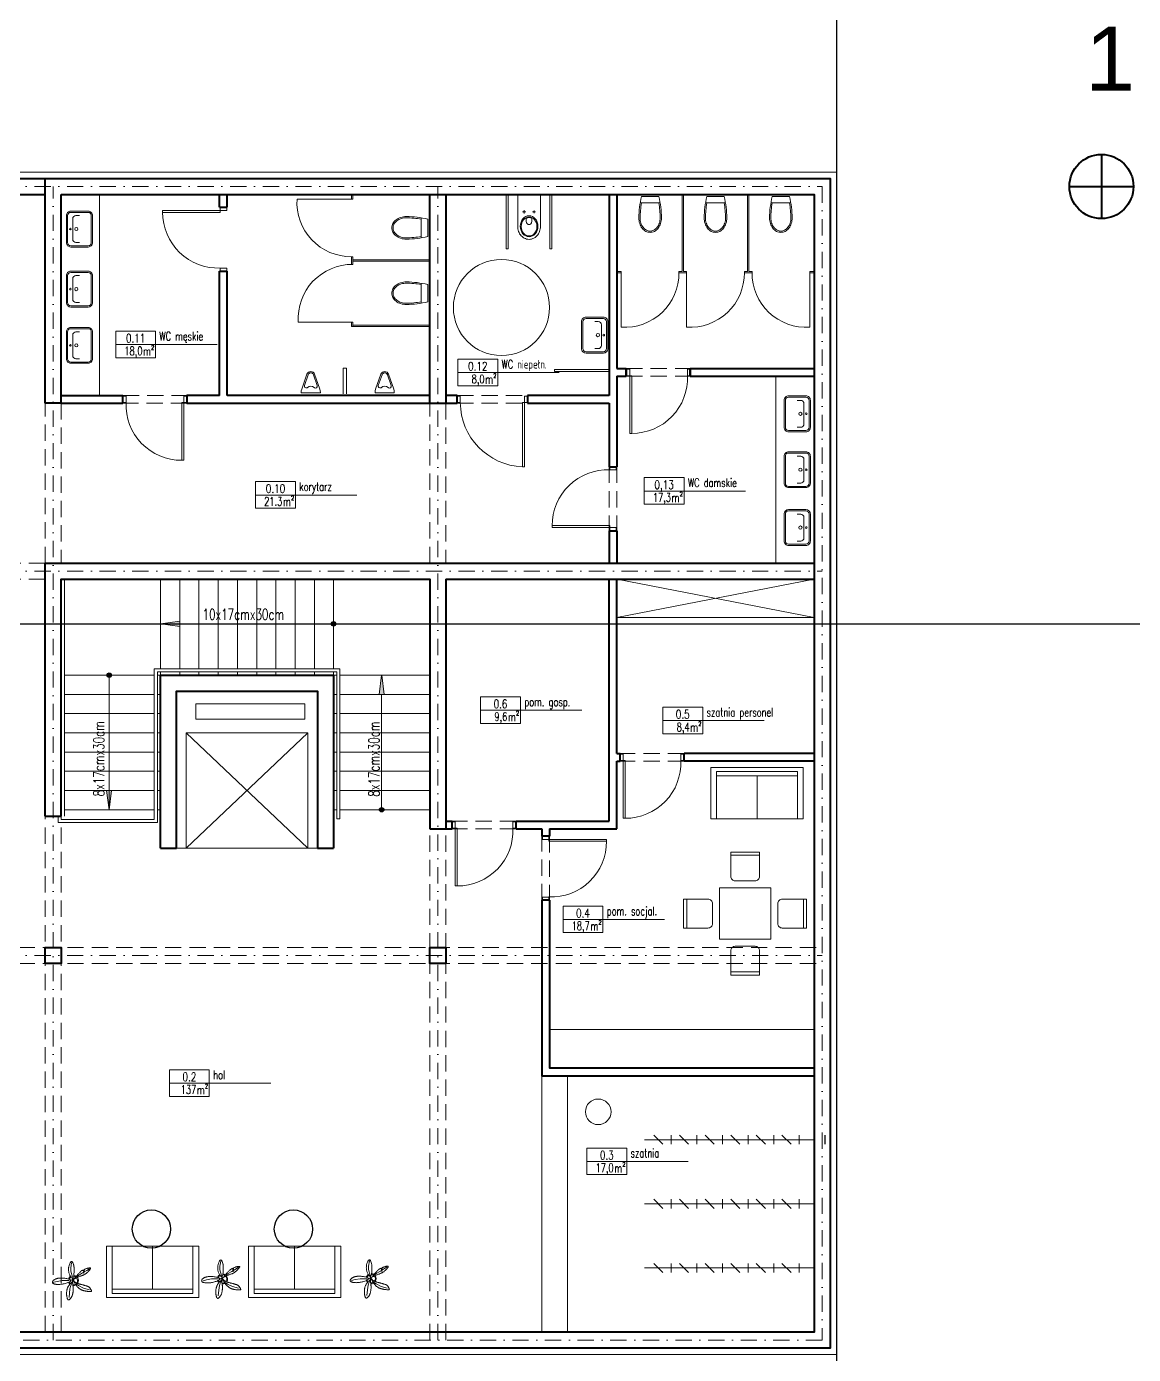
# Model space of a CAD drawing. Header units: millimetres. Extents: x -105266 to 178069, y 491 to 168574.
# Drawn here: x 56796 to 58524, y 33391 to 35463 of the extents above; entities that cross this region are included whole.
import ezdxf
from ezdxf.enums import TextEntityAlignment as Align

# ---------------------------------------------------------------- set-up
doc = ezdxf.new("R2010")
doc.units = ezdxf.units.MM
doc.linetypes.add('DASHDOT', pattern=[25.4, 12.7, -6.35, 0, -6.35])
doc.linetypes.add('DASHED', pattern=[19.05, 12.7, -6.35])
for name, color, linetype, lineweight in [('A- NAD', 111, 'DASHED', 15), ('A-MEBLE', 253, 'Continuous', 5), ('A-OSIE', 7, 'DASHDOT', 0), ('A-SCIANY DZIAŁOWE', 1, 'Continuous', 40), ('A-STOLARKA OKIENNA', 1, 'Continuous', 5), ('A-WIDOK', 111, 'Continuous', 15), ('A-wykończenia', 6, 'Continuous', 13), ('A13_WYPOSAZENIE SANITARNE', 41, 'Continuous', 9), ('A16_OPIS_POM', 2, 'Continuous', 9), ('SANITARIATY', 9, 'Continuous', 5), ('sciany murowane', 3, 'Continuous', 40)]:
    doc.layers.add(name, color=color, linetype=linetype, lineweight=lineweight)
doc.styles.add('ROMANS', font='romans', dxfattribs={"width": 0.7})
doc.styles.get("Standard").update_dxf_attribs({"font": 'arial.ttf'})

# ---------------------------------------------------------------- blocks, each defined once
blk = doc.blocks.new('LOVESET6')
at = {"layer": 'A-MEBLE', "linetype": 'Continuous'}
for p, q in [((41.75, 0), (41.75, -40.00001)), ((-25.75, -3), (37.25, -3)), ((-25.75, -40.00001), (-25.75, -3)), ((-25.75, -6.5), (37.25, -6.5)), ((5.75, -40.00001), (5.75, -6.5)), ((37.25, -3), (37.25, -40.00001))]:
    blk.add_line(p, q, dxfattribs=at)
for points in [[(41.75, -40.00001), (-30.25, -40.00001), (-30.25, 0), (30.25, 0)], [(30.25, 0), (41.75, 0)]]:
    blk.add_lwpolyline(points, dxfattribs=at)
blk = doc.blocks.new('PLANT2')
at = {"layer": 'A-MEBLE'}
for p, q in [((-0.98, 9.39), (-1.42, 6.75)), ((-8.46, -0.29), (-5.82, 0.15)), ((-5.82, 0.15), (-2.3, 0.15)), ((-1.52, 0.24), (-0.49, 0.61)), ((-1.49, 0.11), (-0.47, 0.45)), ((-1.42, 6.75), (-1.42, 4.99)), ((-1.42, 4.99), (-0.54, 1.91)), ((-0.49, 0.59), (-0.51, 1.38)), ((-0.47, 0.45), (-0.49, -0.34)), ((-0.28, 0.69), (-0.38, 1.4)), ((-0.38, -0.36), (-0.34, 0.47)), ((-0.34, 0.47), (0.48, -0.55)), ((0.71, 1.31), (-0.28, 0.71)), ((-0.21, 0.55), (0.75, 1.23)), ((0.56, -0.53), (-0.21, 0.57)), ((2.54, 2.79), (1.66, 1.91)), ((4.74, 4.11), (2.54, 2.79)), ((6.94, 5.43), (4.74, 4.11)), ((8.26, 6.31), (6.94, 5.43)), ((-10.22, -0.73), (-8.46, -0.29)), ((-1.86, -4.25), (-2.3, -8.65)), ((-1.42, -2.49), (-1.86, -4.25)), ((-0.54, -0.73), (-1.42, -2.49)), ((1.22, -1.61), (2.54, -2.49)), ((2.54, -2.49), (5.18, -3.81)), ((5.18, -3.81), (8.26, -4.69))]:
    blk.add_line(p, q, dxfattribs=at)
for points in [[(-2, 3.16), (-2.16, 3.51), (-2.28, 3.86), (-2.38, 4.21), (-2.46, 4.54), (-2.52, 4.88), (-2.56, 5.21), (-2.58, 5.54), (-2.59, 5.87), (-2.58, 6.2), (-2.56, 6.53), (-2.53, 6.86), (-2.48, 7.18), (-2.42, 7.51), (-2.34, 7.82), (-2.25, 8.13), (-2.15, 8.44), (-2.03, 8.74), (-1.91, 9.02), (-1.77, 9.29), (-1.63, 9.52), (-1.48, 9.72), (-1.34, 9.88), (-1.19, 10), (-1.05, 10.05), (-0.92, 10.05), (-0.79, 9.99), (-0.67, 9.89), (-0.56, 9.75), (-0.45, 9.58), (-0.35, 9.38), (-0.26, 9.17), (-0.17, 8.95), (-0.09, 8.73), (-0.02, 8.51), (0.05, 8.29), (0.1, 8.05), (0.16, 7.82), (0.2, 7.57), (0.24, 7.32), (0.27, 7.05), (0.29, 6.76), (0.31, 6.47), (0.32, 6.15), (0.32, 5.82), (0.32, 5.46), (0.31, 5.09), (0.29, 4.69), (0.27, 4.26), (0.24, 3.81), (0.2, 3.35), (0.14, 2.9), (0.08, 2.47), (-0.01, 2.09), (-0.11, 1.77), (-0.24, 1.54), (-0.39, 1.4), (-0.57, 1.37), (-0.77, 1.45), (-0.98, 1.61), (-1.2, 1.84), (-1.42, 2.13), (-1.63, 2.45), (-1.83, 2.8), (-2, 3.16)], [(-3.98, 1.25), (-4.45, 1.33), (-4.9, 1.38), (-5.34, 1.42), (-5.77, 1.44), (-6.18, 1.44), (-6.57, 1.44), (-6.94, 1.42), (-7.28, 1.4), (-7.6, 1.37), (-7.89, 1.33), (-8.16, 1.29), (-8.41, 1.23), (-8.64, 1.18), (-8.86, 1.11), (-9.07, 1.04), (-9.26, 0.96), (-9.45, 0.87), (-9.63, 0.78), (-9.81, 0.69), (-9.97, 0.58), (-10.12, 0.48), (-10.26, 0.37), (-10.39, 0.26), (-10.51, 0.15), (-10.61, 0.04), (-10.7, -0.07), (-10.78, -0.18), (-10.84, -0.29), (-10.89, -0.4), (-10.92, -0.51), (-10.94, -0.62), (-10.95, -0.73), (-10.94, -0.84), (-10.92, -0.95), (-10.88, -1.05), (-10.81, -1.16), (-10.73, -1.26), (-10.61, -1.36), (-10.47, -1.45), (-10.29, -1.53), (-10.08, -1.61), (-9.84, -1.68), (-9.57, -1.75), (-9.27, -1.8), (-8.95, -1.84), (-8.61, -1.87), (-8.25, -1.89), (-7.87, -1.9), (-7.48, -1.89), (-7.07, -1.87), (-6.65, -1.83), (-6.22, -1.78), (-5.77, -1.71), (-5.31, -1.62), (-4.84, -1.51), (-4.35, -1.39), (-3.85, -1.24), (-3.36, -1.08), (-2.89, -0.9), (-2.45, -0.71), (-2.08, -0.51), (-1.78, -0.31), (-1.58, -0.12), (-1.49, 0.08), (-1.53, 0.27), (-1.67, 0.45), (-1.92, 0.62), (-2.24, 0.78), (-2.63, 0.92), (-3.06, 1.05), (-3.52, 1.16), (-3.98, 1.25)], [(2.4, 3.45), (2.66, 3.75), (2.92, 4.02), (3.17, 4.27), (3.41, 4.51), (3.65, 4.73), (3.89, 4.93), (4.13, 5.11), (4.38, 5.29), (4.63, 5.44), (4.88, 5.59), (5.14, 5.72), (5.4, 3.85), (5.66, 5.96), (5.92, 6.06), (6.18, 6.15), (6.43, 6.24), (6.67, 6.32), (6.91, 6.39), (7.14, 6.46), (7.35, 6.52), (7.56, 6.57), (7.76, 6.61), (7.94, 6.65), (8.12, 6.68), (8.27, 6.7), (8.42, 6.72), (8.54, 6.72), (8.65, 6.72), (8.73, 6.7), (8.8, 6.66), (8.84, 6.61), (8.85, 6.53), (8.84, 6.44), (8.8, 6.33), (8.73, 6.2), (8.65, 6.06), (8.54, 5.9), (8.42, 5.73), (8.27, 5.55), (8.12, 5.36), (7.94, 5.16), (7.76, 4.96), (7.57, 4.76), (7.36, 4.56), (7.15, 4.37), (6.94, 4.17), (6.72, 3.99), (6.5, 3.82), (6.28, 3.66), (6.06, 3.52), (5.83, 3.38), (5.6, 3.25), (5.37, 3.13), (5.12, 3.02), (4.86, 2.9), (4.6, 2.79), (4.31, 2.68), (4.02, 2.57), (3.72, 2.46), (3.41, 2.34), (3.1, 2.23), (2.79, 2.1), (2.48, 1.97), (2.18, 1.84), (1.88, 1.7), (1.6, 1.56), (1.34, 1.44), (1.11, 1.34), (0.93, 1.26), (0.79, 1.23), (0.72, 1.25), (0.71, 1.33), (0.77, 1.47), (0.9, 1.67), (1.08, 1.92), (1.3, 2.2), (1.56, 2.5), (1.83, 2.82), (2.12, 3.14), (2.4, 3.45)], [(-1.78, -1.61), (-1.97, -1.83), (-2.15, -2.05), (-2.33, -2.27), (-2.49, -2.5), (-2.64, -2.72), (-2.78, -2.96), (-2.91, -3.2), (-3.03, -3.44), (-3.13, -3.69), (-3.22, -3.95), (-3.3, -4.21), (-3.37, -4.48), (-3.43, -4.75), (-3.47, -5.02), (-3.51, -5.29), (-3.54, -5.57), (-3.57, -5.84), (-3.59, -6.12), (-3.6, -6.39), (-3.6, -6.66), (-3.6, -6.92), (-3.59, -7.19), (-3.57, -7.44), (-3.54, -7.69), (-3.51, -7.94), (-3.48, -8.17), (-3.43, -8.4), (-3.39, -8.61), (-3.34, -8.81), (-3.29, -8.99), (-3.23, -9.16), (-3.18, -9.31), (-3.12, -9.43), (-3.07, -9.54), (-3.01, -9.63), (-2.96, -9.71), (-2.9, -9.77), (-2.85, -9.82), (-2.79, -9.86), (-2.74, -9.89), (-2.68, -9.92), (-2.63, -9.93), (-2.57, -9.94), (-2.51, -9.94), (-2.44, -9.93), (-2.38, -9.9), (-2.3, -9.87), (-2.22, -9.82), (-2.14, -9.76), (-2.05, -9.68), (-1.95, -9.6), (-1.85, -9.5), (-1.74, -9.39), (-1.64, -9.27), (-1.53, -9.15), (-1.42, -9.01), (-1.31, -8.87), (-1.2, -8.72), (-1.09, -8.56), (-0.99, -8.39), (-0.89, -8.2), (-0.79, -8), (-0.7, -7.78), (-0.61, -7.55), (-0.53, -7.29), (-0.46, -7.02), (-0.39, -6.73), (-0.34, -6.44), (-0.28, -6.14), (-0.24, -5.85), (-0.2, -5.55), (-0.17, -5.27), (-0.15, -5), (-0.13, -4.75), (-0.12, -4.5), (-0.12, -4.26), (-0.12, -4.02), (-0.13, -3.78), (-0.15, -3.54), (-0.17, -3.29), (-0.2, -3.04), (-0.24, -2.79), (-0.27, -2.53), (-0.31, -2.28), (-0.34, -2.02), (-0.37, -1.78), (-0.38, -1.54), (-0.39, -1.31), (-0.39, -1.1), (-0.37, -0.91), (-0.36, -0.73), (-0.35, -0.59), (-0.34, -0.47), (-0.36, -0.4), (-0.4, -0.36), (-0.46, -0.36), (-0.56, -0.41), (-0.69, -0.5), (-0.84, -0.63), (-1.01, -0.79), (-1.2, -0.97), (-1.39, -1.17), (-1.59, -1.39), (-1.78, -1.61)], [(0.93, -1.68), (1.05, -1.88), (1.18, -2.08), (1.32, -2.28), (1.47, -2.49), (1.63, -2.69), (1.81, -2.9), (1.99, -3.1), (2.18, -3.29), (2.37, -3.48), (2.57, -3.66), (2.78, -3.84), (2.98, -4), (3.19, -4.15), (3.39, -4.29), (3.59, -4.42), (3.79, -4.54), (3.98, -4.64), (4.16, -4.73), (4.35, -4.82), (4.53, -4.89), (4.72, -4.95), (4.91, -5.01), (5.12, -5.07), (5.33, -5.13), (5.56, -5.18), (5.79, -5.24), (6.04, -5.29), (6.29, -5.34), (6.55, -5.38), (6.8, -5.43), (7.06, -5.46), (7.31, -5.49), (7.55, -5.52), (7.79, -5.54), (8.01, -5.55), (8.23, -5.56), (8.42, -5.56), (8.61, -5.57), (8.77, -5.57), (8.92, -5.57), (9.05, -5.57), (9.16, -5.56), (9.24, -5.55), (9.31, -5.53), (9.35, -5.5), (9.38, -5.44), (9.38, -5.37), (9.36, -5.27), (9.32, -5.15), (9.27, -5.01), (9.2, -4.84), (9.11, -4.67), (9.02, -4.49), (8.92, -4.3), (8.81, -4.12), (8.7, -3.95), (8.59, -3.8), (8.48, -3.65), (8.36, -3.52), (8.24, -3.39), (8.12, -3.28), (7.98, -3.18), (7.83, -3.09), (7.68, -3), (7.5, -2.92), (7.32, -2.85), (7.13, -2.78), (6.93, -2.72), (6.73, -2.66), (6.53, -2.6), (6.33, -2.54), (6.14, -2.49), (5.95, -2.43), (5.76, -2.38), (5.58, -2.32), (5.39, -2.27), (5.21, -2.21), (5.01, -2.16), (4.81, -2.1), (4.6, -2.05), (4.37, -1.99), (4.13, -1.94), (3.89, -1.88), (3.63, -1.82), (3.38, -1.75), (3.12, -1.69), (2.87, -1.61), (2.62, -1.53), (2.37, -1.45), (2.14, -1.36), (1.91, -1.26), (1.7, -1.17), (1.5, -1.07), (1.32, -0.98), (1.15, -0.89), (1, -0.8), (0.87, -0.72), (0.77, -0.65), (0.68, -0.6), (0.61, -0.55), (0.55, -0.53), (0.52, -0.52), (0.5, -0.54), (0.49, -0.58), (0.5, -0.65), (0.52, -0.74), (0.55, -0.86), (0.6, -0.99), (0.66, -1.15), (0.74, -1.31), (0.83, -1.49), (0.93, -1.68)]]:
    blk.add_lwpolyline(points, close=True, dxfattribs=at)
for radius, start, end in [(2.64, 123.8022, 163.3846), (2.2, 123.3061, 164.633), (2.2, 56.15609, 85.85655), (2.64, 55.46214, 85.13479), (2.2, 323.0276, 39.40367), (2.64, 325.816, 37.09704), (2.64, 200.5744, 226.3792), (2.2, 199.7262, 226.28), (2.2, 263.9554, 299.0217), (2.64, 266.0481, 299.6067)]:
    blk.add_arc((-0.1, 0.15), radius, start, end, dxfattribs=at)
blk = doc.blocks.new('B05X0605')
at = {"layer": 'A-MEBLE', "linetype": 'Continuous'}
for p, q in [((118.5, 187), (73.5, 187)), ((5, 118.5), (5, 73.5)), ((187, 118.5), (187, 73.5)), ((118.5, 5), (73.5, 5))]:
    blk.add_line(p, q, dxfattribs=at)
for points in [[(73.5, 154, 0.414214), (80.5, 147), (111.5, 147, 0.414214), (118.5, 154), (118.5, 192), (73.5, 192)], [(38, 73.5, 0.414214), (45, 80.5), (45, 111.5, 0.414214), (38, 118.5), (0, 118.5), (0, 73.5)], [(154, 73.5, -0.414214), (147, 80.5), (147, 111.5, -0.414214), (154, 118.5), (192, 118.5), (192, 73.5)], [(73.5, 38, -0.414214), (80.5, 45), (111.5, 45, -0.414214), (118.5, 38), (118.5, 0), (73.5, 0)]]:
    blk.add_lwpolyline(points, format="xyb", close=True, dxfattribs=at)
at = {"layer": 'A-MEBLE'}
blk.add_lwpolyline([(56, 136), (136, 136), (136, 56), (56, 56)], close=True, dxfattribs=at)
blk = doc.blocks.new('A$C0A0820CA')
at = {"layer": 'A-STOLARKA OKIENNA'}
for points in [[(5, 5), (5, 95), (8, 95), (8, 5)], [(0, 5), (5, 5), (5, -5), (0, -5)], [(95, 5), (100, 5), (100, -5), (95, -5)]]:
    blk.add_lwpolyline(points, close=True, dxfattribs=at)
blk.add_arc((8.4, 8.4), 86.6, 357.7776, 90.2803, dxfattribs=at)
blk = doc.blocks.new('A$C3AF31153')
at = {"layer": 'A-MEBLE'}
blk.add_line((0, 0), (-265, 0), dxfattribs=at)
for points in [[(-250.3, 7.1), (-236.1, -7.1)], [(-223.2, 7.1), (-223.2, -7.1)], [(-210.3, 7.1), (-196.1, -7.1)], [(-183.2, 7.1), (-183.2, -7.1)], [(-170.3, 7.1), (-156.1, -7.1)], [(-143.2, 7.1), (-143.2, -7.1)], [(-130.3, 7.1), (-116.1, -7.1)], [(-103.2, 7.1), (-103.2, -7.1)], [(-90.3, 7.1), (-76.1, -7.1)], [(-63.2, 7.1), (-63.2, -7.1)], [(-50.3, 7.1), (-36.1, -7.1)], [(-23.2, 7.1), (-23.2, -7.1)]]:
    blk.add_lwpolyline(points, dxfattribs=at)
blk = doc.blocks.new('MW-0-152')
at = {"layer": 'A13_WYPOSAZENIE SANITARNE', "linetype": 'ByBlock'}
blk.add_line((-15.5, -10), (15.5, -10), dxfattribs=at)
blk.add_lwpolyline([(-13.5, 0, 0.053819), (-17.7, -33.3, 0.078305), (-16.3, -42.2, 0.087719), (-12.6, -49.3, 0.105432), (-6.6, -54.4, 0.122623), (0, -56, 0.122623), (6.6, -54.4, 0.105432), (12.6, -49.3, 0.087719), (16.3, -42.2, 0.078305), (17.7, -33.3, 0.053819), (13.5, 0)], format="xyb", close=True, dxfattribs=at)
blk.add_lwpolyline([(-13.5, -10, 0.037963), (-15.7, -33.3, 0.078126), (-14.4, -41.6, 0.087719), (-11, -48.1, 0.105432), (-5.6, -52.6, 0.122623), (0, -54, 0.122623), (5.6, -52.6, 0.105432), (11, -48.1, 0.087719), (14.4, -41.6, 0.078126), (15.7, -33.3, 0.037963), (13.5, -10)], format="xyb", dxfattribs=at)
blk = doc.blocks.new('MW-0-105')
at = {"layer": 'A13_WYPOSAZENIE SANITARNE', "linetype": 'ByBlock'}
for points in [[(-21, -41), (21, -41, 0.414214), (28, -34), (28, -7, 0.414214), (21, 0), (-21, 0, 0.414214), (-28, -7), (-28, -34, 0.414214)], [(-21, -39), (21, -39, 0.414214), (26, -34), (26, -7, 0.414214), (21, -2), (-21, -2, 0.414214), (-26, -7), (-26, -34, 0.414214)]]:
    blk.add_lwpolyline(points, format="xyb", close=True, dxfattribs=at)
blk.add_lwpolyline([(21, -20.5), (21, -15, 0.414214), (16, -10), (-16, -10, 0.414214), (-21, -15), (-21, -20.5)], format="xyb", dxfattribs=at)
for centre, radius in [((0, -15.5), 2.5), ((0, -6.3), 1.29)]:
    blk.add_circle(centre, radius, dxfattribs=at)
blk = doc.blocks.new('A$C3C107989')
at = {"layer": 'A13_WYPOSAZENIE SANITARNE', "lineweight": 0}
for points in [[(17.6, 0), (17.7, -12), (17.8, -23.9), (17.8, -47.8), (17.8, -49.8), (17.6, -51.8), (17.3, -53.7), (16.9, -55.7), (16.3, -57.6), (15.5, -59.4), (14.6, -61.2), (13.5, -62.8), (12.3, -64.3), (10.8, -65.7), (9.3, -67), (7.6, -68), (5.8, -68.8), (3.9, -69.5), (2, -69.9), (0, -70), (-2, -69.9), (-4, -69.5), (-5.8, -68.8), (-7.6, -68), (-9.3, -67), (-10.9, -65.7), (-12.3, -64.3), (-13.6, -62.8), (-14.7, -61.2), (-15.6, -59.4), (-16.3, -57.6), (-16.9, -55.7), (-17.3, -53.7), (-17.6, -51.8), (-17.8, -49.8), (-17.8, -47.8), (-17.8, -23.9), (-17.7, -12), (-17.6, 0)], [(-17.6, 0), (17.6, 0)]]:
    blk.add_lwpolyline(points, dxfattribs=at)
at = {"layer": 'A13_WYPOSAZENIE SANITARNE'}
for points in [[(-10.4, -27), (-5.1, -27)], [(-7.8, -24.5), (-7.8, -29.5)], [(5.1, -27), (10.2, -27)], [(7.7, -24.8), (7.7, -29.3)]]:
    blk.add_lwpolyline(points, dxfattribs=at)
at = {"layer": 'A13_WYPOSAZENIE SANITARNE', "lineweight": 0}
for points in [[(-7.8, -27.7), (-7.5, -27.7), (-7.2, -27.5), (-7.1, -27.3), (-7, -27), (-7.1, -26.7), (-7.2, -26.5), (-7.5, -26.3), (-7.8, -26.2), (-8, -26.3), (-8.3, -26.5), (-8.5, -26.7), (-8.5, -27), (-8.5, -27.3), (-8.3, -27.5), (-8, -27.7)], [(-4.5, -37.9), (-4.4, -37.6), (-4.3, -37.3), (-4.1, -37.1), (-3.8, -36.9), (-2.9, -36.5), (-2, -36.3), (-1, -36.1), (0, -36.1), (1, -36.1), (2, -36.3), (2.9, -36.5), (3.8, -36.9), (4.1, -37.1), (4.3, -37.3), (4.4, -37.6), (4.4, -37.9), (4.4, -40.7), (4.3, -42.1), (4, -43.5), (3.8, -44.2), (3.5, -44.9), (3.1, -45.5), (2.6, -46), (2, -46.4), (1.4, -46.7), (0.7, -47), (0, -47), (-0.7, -47), (-1.4, -46.7), (-2.1, -46.4), (-2.6, -46), (-3.1, -45.5), (-3.5, -44.9), (-3.8, -44.2), (-4, -43.5), (-4.3, -42.1), (-4.4, -40.7)]]:
    blk.add_lwpolyline(points, close=True, dxfattribs=at)
blk.add_circle((7.7, -27), 0.752, dxfattribs=at)
for centre, major_axis, ratio in [((0, -49.5), (0, -16.5), 0.829441), ((0, -49.9), (0, -14.8), 0.831158)]:
    blk.add_ellipse(centre, major_axis=major_axis, ratio=ratio, start_param=0, end_param=6.283185, dxfattribs=at)
blk = doc.blocks.new('A$C1A052F2C')
at = {"layer": 'A-STOLARKA OKIENNA'}
for points in [[(-105, -5), (-110, -5), (-110, 5), (-105, 5)], [(0, -5), (-5, -5), (-5, 5), (0, 5)], [(-5, -5), (-5, -105), (-8, -105), (-8, -5)]]:
    blk.add_lwpolyline(points, close=True, dxfattribs=at)
blk.add_arc((-4.3, -4.4), 100.7, 180.3589, 267.8962, dxfattribs=at)
blk = doc.blocks.new('MW-0-174')
at = {"layer": 'A13_WYPOSAZENIE SANITARNE'}
for points in [[(-6, -28.7, 0.71055), (6, -28.7), (14.2, -5.4, 0.08401), (15, -0.5), (15, 0), (-15, 0), (-15, -0.5, 0.08401), (-14.2, -5.4)], [(6, -7.5, -0.647842), (10, -11.2), (4.2, -28, -0.71055), (-4.2, -28), (-10, -11.2, -0.763455), (-5.2, -8, 0.366262), (5.2, -8, -0.077354)]]:
    blk.add_lwpolyline(points, format="xyb", close=True, dxfattribs=at)
blk = doc.blocks.new('A$C75C05469')
at = {"layer": 'A-WIDOK'}
h = blk.add_hatch(color=256, dxfattribs=at)
h.dxf.hatch_style = 1
h.paths.add_polyline_path([(9.8, -60), (-4.9, -30)])
h.paths.add_polyline_path([(4, 0), (0.1, 30), (0, 30), (-4, 0)])
blk.add_lwpolyline([(0.1, 30), (4, 0), (-4, 0), (0, 30)], dxfattribs=at)
blk = doc.blocks.new('A$C078D0F1A')
at = {"layer": 'sciany murowane'}
for p, q in [((0, 50), (0, -50)), ((-50, 0), (50, 0))]:
    blk.add_line(p, q, dxfattribs=at)
blk.add_circle((0, 0), 50, dxfattribs=at)
blk = doc.blocks.new('opis-pomieszczenie')
for p, q in [((0, 21.8), (0, -21.4)), ((-64.8, 0), (99.9, 0))]:
    blk.add_line(p, q)
blk.add_lwpolyline([(0, 21.8), (-64.8, 21.8), (-64.8, -21.4), (0, -21.4)])
at = {"style": 'ROMANS', "width": 0.7}
for s, height, p in [('m', 14.3, (-13.8, -18)), ('2', 7.15, (-4.6, -8.4))]:
    blk.add_text(s, height=height, dxfattribs=at).set_placement(p, align=Align.CENTER)
blk.add_attdef('NR', text='', height=14.3, dxfattribs=at).set_placement((-32.4, 2.8), align=Align.CENTER)
for tag, p in [('POMIESZCZENIE', (6.3, 3.9)), ('POS', (6.3, -17.6))]:
    blk.add_attdef(tag, p, '', height=14.3, dxfattribs=at)
blk.add_attdef('POW', text='', height=14.3, dxfattribs=at).set_placement((-27, -17.4), align=Align.RIGHT)
blk = doc.blocks.new('A$C25B41B11')
h = blk.add_hatch(color=256)
h.dxf.hatch_style = 1
edge = h.paths.add_edge_path()
edge.add_arc((-785, 1140.1), 3.47, 0, 360)
h = blk.add_hatch(color=256)
h.dxf.hatch_style = 1
edge = h.paths.add_edge_path()
edge.add_arc((-1135.1, 1060), 3.47, 0, 360)
h = blk.add_hatch(color=256)
h.dxf.hatch_style = 1
edge = h.paths.add_edge_path()
edge.add_arc((-710, 850), 3.47, 0, 360)
blk.add_lwpolyline([(-18.2, 342.1), (-18.2, 327.9)])
for centre, radius in [((-785, 1140.1), 3.47), ((-1135.1, 1060), 3.47), ((-710, 850), 3.47), ((-1069.2, 195.6), 29.9), ((-847.6, 195.6), 29.9)]:
    blk.add_circle(centre, radius)
at = {"layer": 'A- NAD', "ltscale": 2}
for p, q in [((-328.4, 1538.3), (-228.4, 1538.3)), ((-328.4, 1526.3), (-228.4, 1526.3)), ((-1113.9, 1496.3), (-1013.9, 1496.3)), ((-592.2, 1496.3), (-482.2, 1496.3)), ((-1235, 1235), (-1235, 1484.3)), ((-1210, 1484.3), (-1210, 1235)), ((-1114.9, 1484.3), (-1013.9, 1484.3)), ((-635, 1235), (-635, 1484.3)), ((-610, 1484.3), (-610, 1235)), ((-592.2, 1484.3), (-482.2, 1484.3)), ((-355, 1385.3), (-355, 1285.3)), ((-343, 1385.3), (-343, 1285.3)), ((-1235, 1235), (-1810, 1235)), ((-1235, 1210), (-1810, 1210)), ((-785, 1060), (-780, 1060)), ((-785, 1030), (-780, 1030)), ((-785, 1030), (-780, 1030)), ((-785, 1000), (-780, 1000)), ((-238, 937.6), (-338, 937.6)), ((-238, 925.6), (-338, 925.6)), ((-1235, 35), (-1235, 840)), ((-1210, 35), (-1210, 840)), ((-500, 832), (-600, 832)), ((-635, 22.5), (-635, 820)), ((-610, 22.5), (-610, 820)), ((-500, 820), (-600, 820)), ((-460, 708.8), (-460, 808.8)), ((-448, 808.8), (-448, 708.8)), ((-1810, 635), (-22.5, 635)), ((-1810, 610), (-22.5, 610))]:
    blk.add_line(p, q, dxfattribs=at)
at = {"layer": 'A- NAD'}
for p, q in [((-1060, 1060), (-1055, 1060)), ((-1055, 1060), (-1055, 1065)), ((-1025, 1060), (-1025, 1065)), ((-995, 1060), (-995, 1065)), ((-965, 1060), (-965, 1065)), ((-935, 1060), (-935, 1065)), ((-905, 1060), (-905, 1065)), ((-875, 1060), (-875, 1065)), ((-845, 1060), (-845, 1065)), ((-815, 1060), (-815, 1065)), ((-785, 1060), (-785, 1065)), ((-1060, 1030), (-1055, 1030)), ((-1060, 1000), (-1055, 1000)), ((-1060, 970), (-1055, 970)), ((-1060, 940), (-1055, 940)), ((-1060, 910), (-1055, 910)), ((-1060, 880), (-1055, 880)), ((-1060, 850), (-1055, 850))]:
    blk.add_line(p, q, dxfattribs=at)
at = {"layer": 'A-MEBLE'}
for p, q in [((-35, 1150), (-343, 1210)), ((-343, 1150), (-35, 1210)), ((-35, 1150), (-343, 1150)), ((-35, 507), (-448, 507)), ((-460, 435), (-460, 35)), ((-420, 435), (-420, 35))]:
    blk.add_line(p, q, dxfattribs=at)
for centre, radius in [((-523, 1633.7), 75), ((-372, 378.6), 20)]:
    blk.add_circle(centre, radius, dxfattribs=at)
at = {"layer": 'A-OSIE', "ltscale": 2}
for p, q in [((-2422.5, 1822.5), (-22.5, 1822.5)), ((-1222.5, 22.5), (-1222.5, 1822.5)), ((-622.5, 22.5), (-622.5, 1822.5)), ((-2422.5, 1222.5), (-22.5, 1222.5)), ((-2422.5, 622.5), (-22.5, 622.5))]:
    blk.add_line(p, q, dxfattribs=at)
blk.add_lwpolyline([(-22.5, 1822.5), (-22.5, 22.5), (-2422.5, 22.5), (-2422.5, 1822.5)], dxfattribs=at)
at = {"layer": 'A-SCIANY DZIAŁOWE'}
for p, q in [((-963, 1790.2), (-963, 1810)), ((-951, 1790.2), (-951, 1810)), ((-355, 1810), (-355, 1496.3)), ((-343, 1810), (-343, 1538.3)), ((-963, 1790.2), (-951, 1790.2)), ((-963, 1496.3), (-963, 1690.2)), ((-963, 1690.2), (-951, 1690.2)), ((-951, 1496.3), (-951, 1690.2)), ((-343, 1538.3), (-328.4, 1538.3)), ((-328.4, 1526.3), (-328.4, 1538.3)), ((-228.4, 1538.3), (-35, 1538.3)), ((-228.4, 1526.3), (-228.4, 1538.3)), ((-343, 1526.3), (-343, 1385.3)), ((-343, 1526.3), (-328.4, 1526.3)), ((-228.4, 1526.3), (-35, 1526.3)), ((-1210, 1496.3), (-1113.9, 1496.3)), ((-1113.9, 1484.3), (-1113.9, 1496.3)), ((-592.2, 1496.3), (-610, 1496.3)), ((-592.2, 1484.3), (-592.2, 1496.3)), ((-355, 1496.3), (-482.2, 1496.3)), ((-482.2, 1496.3), (-482.2, 1484.3)), ((-1210, 1484.3), (-1113.9, 1484.3)), ((-610, 1484.3), (-592.2, 1484.3)), ((-482.2, 1484.3), (-355, 1484.3)), ((-355, 1484.3), (-355, 1385.3)), ((-355, 1385.3), (-343, 1385.3)), ((-355, 1285.3), (-355, 1235)), ((-355, 1285.3), (-343, 1285.3)), ((-343, 1285.3), (-343, 1235)), ((-355, 832), (-355, 1210)), ((-343, 937.6), (-343, 1210)), ((-343, 937.6), (-338, 937.6)), ((-338, 925.6), (-338, 937.6)), ((-35, 937.6), (-238, 937.6)), ((-238, 925.6), (-238, 937.6)), ((-343, 925.6), (-338, 925.6)), ((-343, 820), (-343, 925.6)), ((-35, 925.6), (-238, 925.6)), ((-610, 832), (-600, 832)), ((-600, 820), (-600, 832)), ((-500, 832), (-355, 832)), ((-500, 820), (-500, 832)), ((-610, 820), (-600, 820)), ((-500, 820), (-460, 820)), ((-448, 808.8), (-460, 808.8)), ((-448, 820), (-343, 820)), ((-448, 708.8), (-460, 708.8))]:
    blk.add_line(p, q, dxfattribs=at)
for points in [[(-963, 1496.3), (-1013.9, 1496.3), (-1013.9, 1484.3), (-635, 1484.3)], [(-635, 1496.3), (-951, 1496.3)], [(-460, 820), (-460, 808.8)], [(-448, 820), (-448, 808.8)], [(-460, 708.8), (-460, 435), (-35, 435)], [(-448, 708.8), (-448, 447), (-35, 447)]]:
    blk.add_lwpolyline(points, dxfattribs=at)
at = {"layer": 'A-STOLARKA OKIENNA'}
for p, q in [((-757, 1803), (-842, 1803)), ((-336, 1688), (-336, 1603)), ((-234, 1688), (-234, 1603)), ((-42, 1688), (-42, 1603)), ((-755, 1611), (-840, 1611))]:
    blk.add_line(p, q, dxfattribs=at)
for centre, start, end in [((-757.8, 1797.4), 176.1968, 270.5301), ((-755.8, 1616.6), 89.4699, 183.8032), ((-330.4, 1687.2), 266.1968, 0.5301), ((-228.4, 1687.2), 266.1968, 0.5301), ((-47.6, 1687.2), 179.4699, 273.8032)]:
    blk.add_arc(centre, 84.4, start, end, dxfattribs=at)
at = {"layer": 'A-WIDOK'}
for p, q in [((-1205, 840), (-1205, 1210)), ((-1205, 1210), (-635, 1210)), ((-1055, 1070), (-1055, 1210)), ((-1025, 1070), (-1025, 1210)), ((-995, 1070), (-995, 1210)), ((-965, 1070), (-965, 1210)), ((-935, 1070), (-935, 1210)), ((-905, 1070), (-905, 1210)), ((-875, 1070), (-875, 1210)), ((-845, 1070), (-845, 1210)), ((-815, 1070), (-815, 1210)), ((-785, 1070), (-785, 1210)), ((-635, 1210), (-635, 820)), ((-785, 1140.1), (-1025, 1140.1)), ((-1205, 1060), (-1065, 1060)), ((-1135.1, 1060), (-1135, 850)), ((-1065, 835), (-1065, 1070)), ((-1060, 830), (-1060, 1065)), ((-775, 1060), (-635, 1060)), ((-1205, 1030), (-1065, 1030)), ((-775, 1030), (-635, 1030)), ((-710, 850), (-710, 1030)), ((-1205, 1000), (-1065, 1000)), ((-775, 1000), (-635, 1000)), ((-1205, 970), (-1065, 970)), ((-1015, 970), (-825, 790)), ((-1015, 790), (-825, 970)), ((-785, 970), (-780, 970)), ((-775, 970), (-710, 970)), ((-709.7, 970), (-634.4, 970)), ((-1205, 940), (-1065, 940)), ((-785, 940), (-780, 940)), ((-775, 940), (-635, 940)), ((-1205, 910), (-1065, 910)), ((-785, 910), (-780, 910)), ((-775, 910), (-635, 910)), ((-1205, 880), (-1065, 880)), ((-785, 880), (-780, 880)), ((-775, 880), (-635, 880)), ((-1205, 850), (-1065, 850)), ((-785, 850), (-780, 850)), ((-775, 850), (-635, 850)), ((-1215, 840), (-1215, 830)), ((-1215, 830), (-1060, 830)), ((-1210, 835), (-1210, 840)), ((-1065, 835), (-1210, 835)), ((-1030, 790), (-810, 790))]:
    blk.add_line(p, q, dxfattribs=at)
for points in [[(-1065, 1070), (-775, 1070), (-775, 840)], [(-1060, 1065), (-780, 1065), (-780, 840)], [(-1000, 1015.5), (-830, 1015.5), (-830, 991.5), (-1000, 991.5), (-1000, 1015.5)], [(-780, 840), (-780, 836), (-775, 836), (-775, 840)]]:
    blk.add_lwpolyline(points, dxfattribs=at)
blk.add_lwpolyline([(-1015, 970), (-825, 970), (-825, 790), (-1015, 790)], close=True, dxfattribs=at)
at = {"layer": 'A-wykończenia'}
blk.add_lwpolyline([(-1717, 17.5), (-1717, 0), (-2445, 0), (-2445, 1845), (0, 1845), (0, 0), (-1573, 0), (-1573, 17.5)], dxfattribs=at)
at = {"layer": 'A13_WYPOSAZENIE SANITARNE'}
for p, q in [((-1150, 1496.3), (-1150, 1810)), ((-757, 1810), (-757, 1803)), ((-757, 1803), (-755, 1803)), ((-755, 1810), (-755, 1803)), ((-241, 1690), (-241, 1810)), ((-239, 1690), (-239, 1810)), ((-139, 1690), (-139, 1810)), ((-137, 1690), (-137, 1810)), ((-757, 1713), (-757, 1701)), ((-757, 1713), (-755, 1713)), ((-757, 1713), (-757, 1708)), ((-757, 1713), (-755, 1713)), ((-757, 1701), (-755, 1701)), ((-755, 1713), (-755, 1701)), ((-755, 1713), (-755, 1708)), ((-755, 1708), (-635, 1708)), ((-755, 1706), (-635, 1706)), ((-343, 1690), (-336, 1690)), ((-343, 1688), (-343, 1690)), ((-343, 1688), (-336, 1688)), ((-336, 1688), (-336, 1690)), ((-246, 1688), (-246, 1690)), ((-246, 1690), (-241, 1690)), ((-246, 1688), (-234, 1688)), ((-239, 1690), (-234, 1690)), ((-234, 1688), (-234, 1690)), ((-144, 1690), (-139, 1690)), ((-144, 1690), (-139, 1690)), ((-144, 1688), (-144, 1690)), ((-144, 1688), (-132, 1688)), ((-144, 1688), (-139, 1688)), ((-137, 1690), (-132, 1690)), ((-132, 1688), (-132, 1690)), ((-42, 1690), (-35, 1690)), ((-42, 1690), (-37, 1690)), ((-42, 1688), (-42, 1690)), ((-42, 1688), (-35, 1688)), ((-42, 1688), (-37, 1688)), ((-757, 1611), (-757, 1604)), ((-757, 1611), (-755, 1611)), ((-757, 1611), (-757, 1606)), ((-757, 1611), (-755, 1611)), ((-757, 1604), (-755, 1604)), ((-755, 1611), (-755, 1604)), ((-755, 1611), (-755, 1606)), ((-755, 1606), (-635, 1606)), ((-755, 1604), (-635, 1604)), ((-95, 1526.3), (-95, 1235))]:
    blk.add_line(p, q, dxfattribs=at)
for points in [[(-515.5, 1810), (-515.5, 1725), (-512.5, 1725), (-512.5, 1810), (-515.5, 1810)], [(-444.3, 1810), (-444.3, 1725), (-447.3, 1725), (-447.3, 1810), (-444.3, 1810)], [(-769.9, 1498.9), (-769.9, 1538.9), (-764.9, 1538.9), (-764.9, 1498.9)], [(-355, 1536.7), (-440, 1536.7), (-440, 1533.7), (-355, 1533.7), (-355, 1536.7)]]:
    blk.add_lwpolyline(points, dxfattribs=at)
at = {"layer": 'SANITARIATY'}
for p, q in [((-757, 1810), (-755, 1810)), ((-757, 1810), (-755, 1810)), ((-343, 1688), (-343, 1690)), ((-241, 1688), (-234, 1688)), ((-234, 1688), (-234, 1690)), ((-144, 1688), (-144, 1690)), ((-42, 1688), (-42, 1690)), ((-35, 1688), (-35, 1690))]:
    blk.add_line(p, q, dxfattribs=at)
at = {"layer": 'SANITARIATY', "ltscale": 0.05}
for p, q in [((-757, 1810), (-757, 1810)), ((-755, 1810), (-755, 1810)), ((-343, 1690), (-343, 1690)), ((-343, 1688), (-343, 1688)), ((-241, 1690), (-241, 1690)), ((-241, 1688), (-241, 1688))]:
    blk.add_line(p, q, dxfattribs=at)
at = {"layer": 'sciany murowane'}
for p, q in [((-1235, 1810), (-1235, 1835)), ((-1235, 1484.3), (-1235, 1810)), ((-1210, 1484.3), (-1210, 1810)), ((-635, 1484.3), (-635, 1810)), ((-610, 1810), (-610, 1484.3)), ((-1210, 1484.3), (-1235, 1484.3)), ((-635, 1484.3), (-610, 1484.3)), ((-635, 1235), (-35, 1235)), ((-610, 1210), (-35, 1210)), ((-1055, 790), (-1030, 790)), ((-810, 790), (-785, 790))]:
    blk.add_line(p, q, dxfattribs=at)
for points in [[(-1720, 10), (-2435, 10), (-2435, 1835), (-10, 1835), (-10, 10), (-1570, 10)], [(-1810, 1681), (-1810, 1810), (-1235, 1810)], [(-610, 1810), (-35, 1810), (-35, 35), (-1570, 35)], [(-1210, 1810), (-610, 1810)], [(-1235, 840), (-1235, 1235), (-635, 1235)], [(-1210, 840), (-1210, 1210), (-635, 1210), (-635, 820)], [(-610, 1210), (-610, 820)], [(-1055, 790), (-1055, 1060), (-785, 1060), (-785, 790)], [(-1030, 790), (-1030, 1035), (-810, 1035), (-810, 790)], [(-1235, 840), (-1210, 840)], [(-635, 820), (-610, 820)]]:
    blk.add_lwpolyline(points, dxfattribs=at)
for points in [[(-1210, 622.5), (-1210, 610), (-1235, 610), (-1235, 635), (-1210, 635)], [(-610, 622.5), (-610, 610), (-635, 610), (-635, 635), (-610, 635)]]:
    blk.add_lwpolyline(points, close=True, dxfattribs=at)
for name, p in [('A$C078D0F1A', (413.2, 1822.5)), ('A$C3C107989', (-479.9, 1810)), ('A$C1A052F2C', (-482.2, 1490.3)), ('A$C75C05469', (-710, 1030)), ('A$C3AF31153', (-35, 335)), ('A$C3AF31153', (-35, 235)), ('A$C3AF31153', (-35, 135))]:
    blk.add_blockref(name, p)
at = {"xscale": -1}
for p, rotation in [((-956.7, 1790.2), 90), ((-327.6, 1532.3), 180), ((-338, 931.6), 180), ((-600, 826), 180)]:
    blk.add_blockref('A$C0A0820CA', p, dxfattribs=dict(at, rotation=rotation))
for name, p, rotation in [('A$C0A0820CA', (-1013.9, 1490.3), 180), ('A$C0A0820CA', (-349, 1285.3), 89.99999999944409), ('A$C75C05469', (-1025, 1140.1), 90), ('A$C75C05469', (-1135.5, 880), 180.8398903459813), ('A$C0A0820CA', (-454, 808.8), 270), ('B05X0605', (-46.8, 591.9), 90)]:
    blk.add_blockref(name, p, dxfattribs=dict(rotation=rotation))
for name, p, xscale, yscale, zscale in [('LOVESET6', (-135.7, 915.8), 2, 2, 2), ('PLANT2', (-1190.8, 114.9), 3, 3, 3), ('PLANT2', (-958, 117.3), 3, 3, 3), ('PLANT2', (-726.1, 117.7), 3, 3, 3)]:
    blk.add_blockref(name, p, dxfattribs=dict(xscale=xscale, yscale=yscale, zscale=zscale))
at = {"xscale": 2, "yscale": 2, "zscale": 2, "rotation": 180}
for p in [(-1056, 89.1), (-834.4, 89.1)]:
    blk.add_blockref('LOVESET6', p, dxfattribs=at)
at = {"layer": 'A-MEBLE'}
for p in [(-291, 1806.9), (-189, 1806.9), (-87, 1806.9)]:
    blk.add_blockref('MW-0-152', p, dxfattribs=at)
for name, p, rotation in [('MW-0-105', (-1202, 1756.1), 89.99999998657854), ('MW-0-152', (-638.1, 1758), 270), ('MW-0-105', (-1202, 1662.4), 89.99999998657854), ('MW-0-152', (-638.1, 1656), 270), ('MW-0-105', (-357, 1590.6), 270), ('MW-0-105', (-1202, 1574.6), 89.99999998657854), ('MW-0-105', (-41, 1467.8), 269.9999999865785), ('MW-0-105', (-41, 1380.6), 269.9999999865785), ('MW-0-105', (-41, 1290.3), 269.9999999865785)]:
    blk.add_blockref(name, p, dxfattribs=dict(at, rotation=rotation))
at = {"layer": 'A13_WYPOSAZENIE SANITARNE', "rotation": 180.0000000134214}
for p in [(-820.5, 1500.8), (-705.2, 1500.8)]:
    blk.add_blockref('MW-0-174', p, dxfattribs=at)
at = {"layer": 'A16_OPIS_POM'}
ref = blk.add_blockref('opis-pomieszczenie', (-1062.8, 1575.9), dxfattribs=dict(at, xscale=0.9600000000064028, yscale=0.9600000000064028, zscale=0.9600000000064028))
ref.add_attrib('NR', '0.11', dxfattribs={"layer": '0', "height": 13.44, "style": 'ROMANS', "width": 0.75}).set_placement((-1093.9, 1579), align=Align.CENTER)
ref.add_attrib('POMIESZCZENIE', 'WC męskie', (-1056.7, 1582.2), dxfattribs={"layer": '0', "height": 13.44, "style": 'ROMANS', "width": 0.7})
ref.add_attrib('POW', '18,0', dxfattribs={"layer": '0', "height": 13.44, "style": 'ROMANS', "width": 0.7}).set_placement((-1083.2, 1559.2), align=Align.RIGHT)
ref = blk.add_blockref('opis-pomieszczenie', (-528.9, 1532.1), dxfattribs=dict(at, xscale=0.9600000000064028, yscale=0.9600000000064028, zscale=0.9600000000064028))
ref.add_attrib('NR', '0.12', dxfattribs={"layer": '0', "height": 13.44, "style": 'ROMANS', "width": 0.75}).set_placement((-560, 1535.2), align=Align.CENTER)
ref.add_attrib('POMIESZCZENIE', 'WC niepełn.', (-522.9, 1538.4), dxfattribs={"layer": '0', "height": 13.44, "style": 'ROMANS', "width": 0.7})
ref.add_attrib('POW', '8,0', dxfattribs={"layer": '0', "height": 13.44, "style": 'ROMANS', "width": 0.7}).set_placement((-549.4, 1515.4), align=Align.RIGHT)
ref = blk.add_blockref('opis-pomieszczenie', (-238.1, 1347.3), dxfattribs=dict(at, xscale=0.9600000000064028, yscale=0.9600000000064028, zscale=0.9600000000064028))
ref.add_attrib('NR', '0,13', dxfattribs={"layer": '0', "height": 13.44, "style": 'ROMANS', "width": 0.75}).set_placement((-269.2, 1350.4), align=Align.CENTER)
ref.add_attrib('POMIESZCZENIE', 'WC damskie', (-232, 1353.6), dxfattribs={"layer": '0', "height": 13.44, "style": 'ROMANS', "width": 0.7})
ref.add_attrib('POW', '17,3', dxfattribs={"layer": '0', "height": 13.44, "style": 'ROMANS', "width": 0.7}).set_placement((-258.5, 1330.6), align=Align.RIGHT)
ref = blk.add_blockref('opis-pomieszczenie', (-844.5, 1341.1), dxfattribs=dict(at, xscale=0.9600000000064028, yscale=0.9600000000064028, zscale=0.9600000000064028))
ref.add_attrib('NR', '0.10', dxfattribs={"layer": '0', "height": 13.44, "style": 'ROMANS', "width": 0.75}).set_placement((-875.6, 1344.3), align=Align.CENTER)
ref.add_attrib('POMIESZCZENIE', 'korytarz', (-838.5, 1347.4), dxfattribs={"layer": '0', "height": 13.44, "style": 'ROMANS', "width": 0.7})
ref.add_attrib('POW', '21.3', dxfattribs={"layer": '0', "height": 13.44, "style": 'ROMANS', "width": 0.7}).set_placement((-865, 1324.4), align=Align.RIGHT)
ref = blk.add_blockref('opis-pomieszczenie', (-493.4, 1005.3), dxfattribs=dict(at, xscale=0.9600000000064028, yscale=0.9600000000064028, zscale=0.9600000000064028))
ref.add_attrib('NR', '0.6', dxfattribs={"layer": '0', "height": 13.44, "style": 'ROMANS', "width": 0.75}).set_placement((-524.5, 1008.4), align=Align.CENTER)
ref.add_attrib('POMIESZCZENIE', 'pom. gosp.', (-487.3, 1011.6), dxfattribs={"layer": '0', "height": 13.44, "style": 'ROMANS', "width": 0.7})
ref.add_attrib('POW', '9,6', dxfattribs={"layer": '0', "height": 13.44, "style": 'ROMANS', "width": 0.7}).set_placement((-513.8, 988.5), align=Align.RIGHT)
ref = blk.add_blockref('opis-pomieszczenie', (-209, 989), dxfattribs=dict(at, xscale=0.9600000000064028, yscale=0.9600000000064028, zscale=0.9600000000064028))
ref.add_attrib('NR', '0.5', dxfattribs={"layer": '0', "height": 13.44, "style": 'ROMANS', "width": 0.75}).set_placement((-240.1, 992.2), align=Align.CENTER)
ref.add_attrib('POMIESZCZENIE', 'szatnia personel', (-202.9, 995.3), dxfattribs={"layer": '0', "height": 13.44, "style": 'ROMANS', "width": 0.7})
ref.add_attrib('POW', '8,4', dxfattribs={"layer": '0', "height": 13.44, "style": 'ROMANS', "width": 0.7}).set_placement((-229.4, 972.3), align=Align.RIGHT)
ref = blk.add_blockref('opis-pomieszczenie', (-364.7, 678.8), dxfattribs=dict(at, xscale=0.9600000000064028, yscale=0.9600000000064028, zscale=0.9600000000064028))
ref.add_attrib('NR', '0.4', dxfattribs={"layer": '0', "height": 13.44, "style": 'ROMANS', "width": 0.75}).set_placement((-395.8, 681.9), align=Align.CENTER)
ref.add_attrib('POMIESZCZENIE', 'pom. socjal.', (-358.7, 685.1), dxfattribs={"layer": '0', "height": 13.44, "style": 'ROMANS', "width": 0.7})
ref.add_attrib('POW', '18,7', dxfattribs={"layer": '0', "height": 13.44, "style": 'ROMANS', "width": 0.7}).set_placement((-385.2, 662.1), align=Align.RIGHT)
ref = blk.add_blockref('opis-pomieszczenie', (-978.9, 423.3), dxfattribs=dict(at, xscale=0.9600000000064028, yscale=0.9600000000064028, zscale=0.9600000000064028))
ref.add_attrib('NR', '0.2', dxfattribs={"layer": '0', "height": 13.44, "style": 'ROMANS', "width": 0.75}).set_placement((-1009.9, 426.4), align=Align.CENTER)
ref.add_attrib('POMIESZCZENIE', 'hol', (-972.8, 429.6), dxfattribs={"layer": '0', "height": 13.44, "style": 'ROMANS', "width": 0.7})
ref.add_attrib('POW', '137', dxfattribs={"layer": '0', "height": 13.44, "style": 'ROMANS', "width": 0.7}).set_placement((-999.3, 406.5), align=Align.RIGHT)
ref = blk.add_blockref('opis-pomieszczenie', (-327.5, 301.2), dxfattribs=dict(at, xscale=0.9600000000064028, yscale=0.9600000000064028, zscale=0.9600000000064028))
ref.add_attrib('NR', '0.3', dxfattribs={"layer": '0', "height": 13.44, "style": 'ROMANS', "width": 0.75}).set_placement((-358.6, 304.3), align=Align.CENTER)
ref.add_attrib('POMIESZCZENIE', 'szatnia', (-321.5, 307.5), dxfattribs={"layer": '0', "height": 13.44, "style": 'ROMANS', "width": 0.7})
ref.add_attrib('POW', '17,0', dxfattribs={"layer": '0', "height": 13.44, "style": 'ROMANS', "width": 0.7}).set_placement((-348, 284.5), align=Align.RIGHT)
at = {"insert": (388.1, 2072.1), "char_height": 100, "attachment_point": 1}
blk.add_mtext_dynamic_manual_height_columns('1', width=106.572, gutter_width=12.5, heights=[0], dxfattribs=at)
at = {"layer": 'A-WIDOK', "insert": (-989.5, 1163.3), "char_height": 17, "attachment_point": 1, "style": 'ROMANS'}
blk.add_mtext_dynamic_manual_height_columns('10x17cmx30cm', width=150, gutter_width=60, heights=[0], dxfattribs=at)
at = {"layer": 'A-WIDOK', "char_height": 17, "attachment_point": 1, "rotation": 90, "style": 'ROMANS'}
for insert in [(-1159.8, 870.9), (-730.3, 870.4)]:
    blk.add_mtext_dynamic_manual_height_columns('8x17cmx30cm', width=150, gutter_width=60, heights=[0], dxfattribs=dict(at, insert=insert))

msp = doc.modelspace()

# ---------------------------------------------------------------- linework, layer by layer
at = {"color": 1}
for p, direction in [((58060.48, 28294.27), (0, -1)), ((57065.48, 34530.8), (1, 0))]:
    msp.add_xline(p, direction, dxfattribs=at)

# ---------------------------------------------------------------- block references
msp.add_blockref('A$C25B41B11', (58060.48, 33390.8))

doc.saveas('drawing.dxf')
